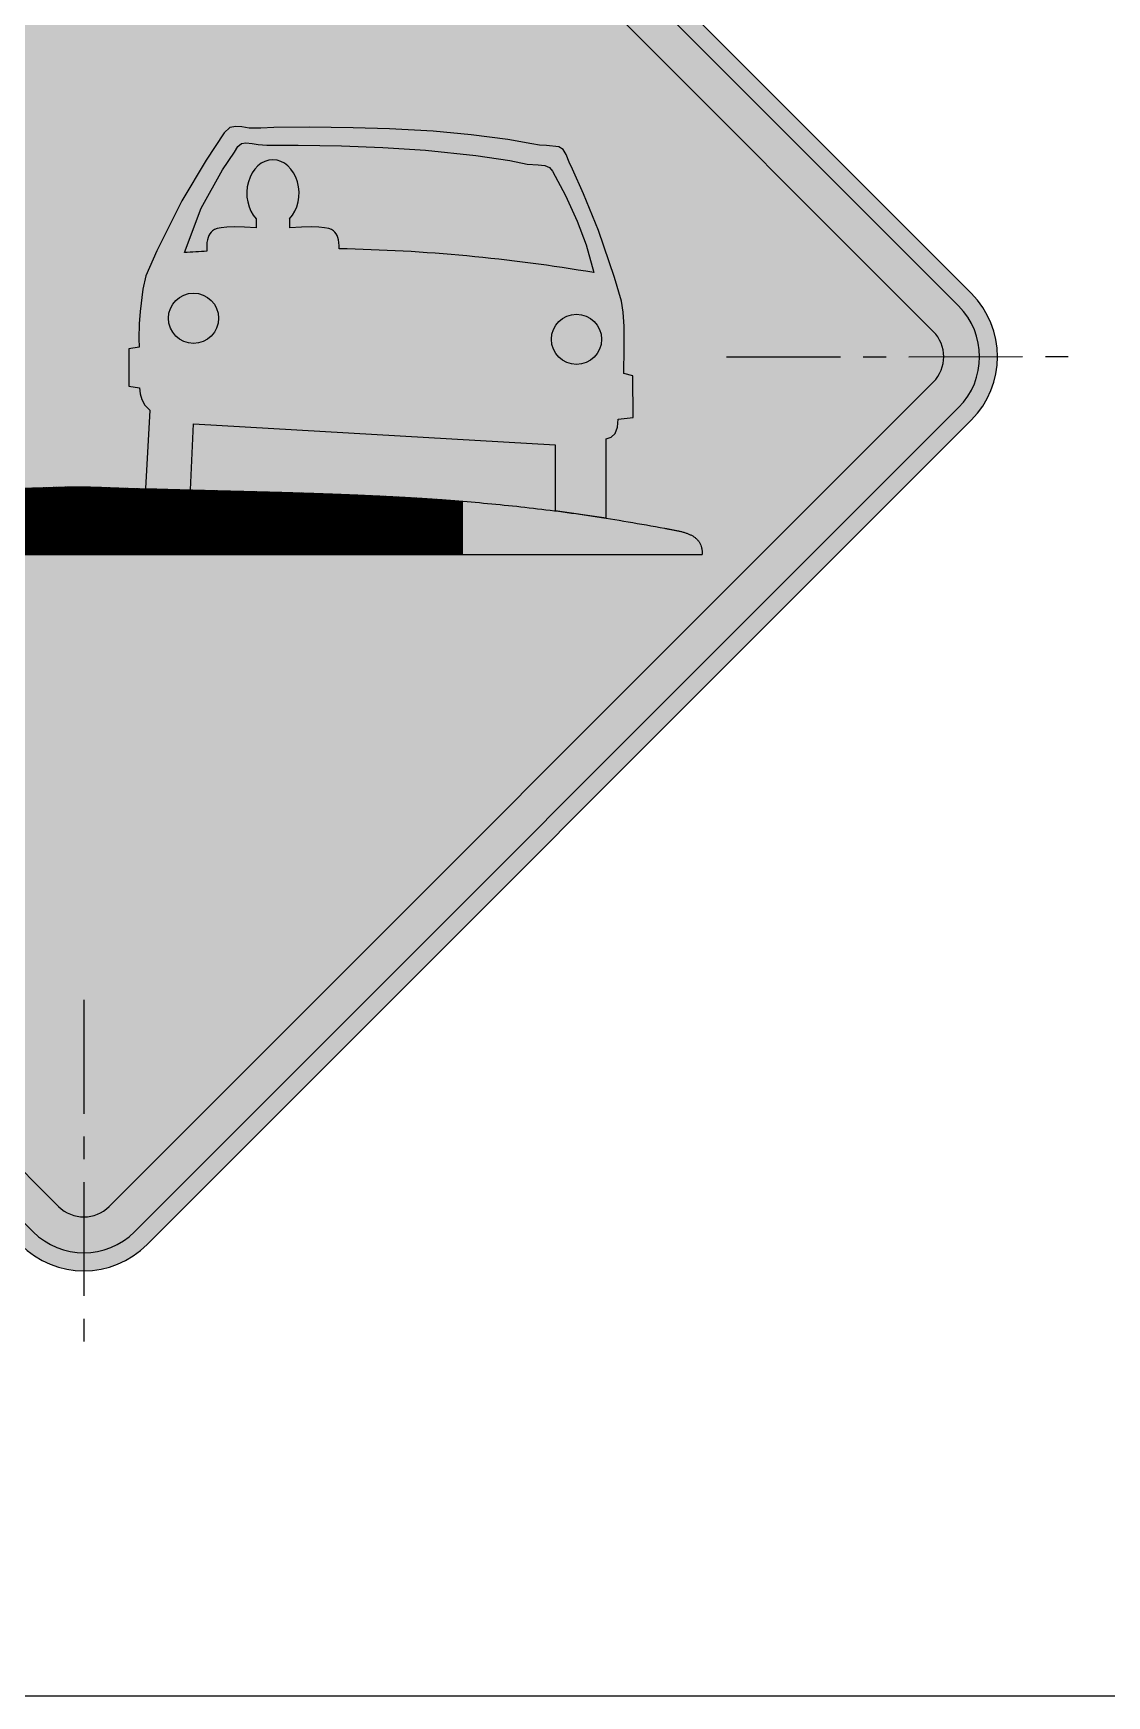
# Model space of a CAD drawing. Extents: x 0 to 1038, y -1303 to 297.
# Drawn here: x 222.3 to 342, y 4.5 to 189.9 of the extents above; entities that cross this region are included whole.
import ezdxf
from ezdxf.enums import TextEntityAlignment as Align

# ---------------------------------------------------------------- set-up
doc = ezdxf.new("R2010")
doc.units = 0
doc.linetypes.add('CENTERX2', pattern=[101.6, 63.5, -12.7, 12.7, -12.7])
doc.layers.get('0').update_dxf_attribs({"linetype": 'CONTINUOUS'})
for name, color, linetype in [('GREEN', 84, 'CONTINUOUS'), ('L25', 1, 'CONTINUOUS'), ('L35', 3, 'CONTINUOUS'), ('TBLK18', 4, 'CONTINUOUS'), ('TBLK25', 1, 'CONTINUOUS'), ('TBLK35', 3, 'CONTINUOUS'), ('TBLK50', 7, 'CONTINUOUS')]:
    doc.layers.add(name, color=color, linetype=linetype)
doc.layers.add('YELLOW', color=7, linetype='CONTINUOUS', true_color=0xfedb00)
doc.styles.add('ISO', font='iso3098b.shx')

# ---------------------------------------------------------------- blocks, each defined once
blk = doc.blocks.new('A3BBLK')
at = {"layer": 'TBLK50'}
blk.add_line((13, 4.5), (415.5, 4.5), dxfattribs=at)
blk = doc.blocks.new('TBLK')
blk.add_blockref('A3BBLK', (0, 0))
at = {"layer": 'TBLK18', "style": 'ISO'}
blk.add_attdef('MR_DIRECTORATE', text='', height=1.5, dxfattribs=at).set_placement((381.5, 67.12), align=Align.CENTER)
for tag, p in [('STREET_NAME', (355.51, 61.1)), ('SUBURB_POSTCODE', (388.49, 61.1)), ('TELEPHONE_NO.', (368.31, 58.84)), ('FAX_NO.', (393.56, 58.84))]:
    blk.add_attdef(tag, p, '', height=1.5, dxfattribs=at)
at = {"layer": 'TBLK25', "style": 'ISO'}
for tag, height, p in [('MR_BRANCH', 2, (381.5, 64.2)), ('ROAD_SECTION', 1.75, (384.5, 29.16)), ('SLK', 1.75, (384.5, 26.11)), ('CHAINAGE', 1.75, (384.5, 19.21)), ('DRG_TYPE_03', 1.75, (360.51, 11.5)), ('DRG_TYPE_02', 1.75, (360.51, 8.36)), ('DRG_TYPE_01', 1.75, (360.3, 5.42))]:
    blk.add_attdef(tag, text='', height=height, dxfattribs=at).set_placement(p, align=Align.CENTER)
for tag, p, height in [('FILE_NUMBER', (371.77, 53.24), 2.5), ('DESIGNED_/_DRAWN', (371.77, 48.49), 2), ('VERIFIED', (371.77, 43.49), 2), ('APPROVED', (371.77, 38.49), 2), ('LOCAL_AUTHORITY', (370.48, 16.73), 1.25)]:
    blk.add_attdef(tag, p, '', height=height, dxfattribs=at)
at = {"layer": 'TBLK35', "style": 'ISO', "width": 0.9}
for tag, p in [('ROAD_PROJECT&NUMBER', (384.5, 32.23)), ('DRAWING_DESCRIPTION', (384.5, 22.29))]:
    blk.add_attdef(tag, text='', height=2.5, dxfattribs=at).set_placement(p, align=Align.CENTER)
at = {"layer": 'TBLK50', "style": 'ISO'}
blk.add_attdef('DRG_NUMBER', (370.5, 6.02), '', height=5, dxfattribs=at)

msp = doc.modelspace()

# ---------------------------------------------------------------- hatches: boundary and pattern name
at = {"layer": 'GREEN'}
h = msp.add_hatch(color=256, dxfattribs=at)
h.paths.add_polyline_path([(254.47, 101.95), (254.44, 101.95)], flags=16)
edge = h.paths.add_edge_path()
edge.add_line((246.76, 103.05), (254.47, 103.05))
edge.add_line((254.47, 103.05), (254.47, 101.95))
edge.add_line((254.13, 98.88), (254.47, 101.95))
edge.add_line((254.13, 98.88), (253.13, 95.97))
edge.add_line((253.13, 95.97), (251.48, 93.36))
edge.add_line((251.48, 93.36), (249.31, 91.17))
edge.add_line((249.31, 91.17), (246.71, 89.52))
edge.add_line((246.71, 89.52), (243.8, 88.52))
edge.add_line((243.8, 88.52), (240.73, 88.18))
edge.add_line((240.73, 88.18), (237.48, 88.59))
edge.add_line((237.48, 88.59), (234.41, 89.75))
edge.add_line((234.41, 89.75), (231.73, 91.61))
edge.add_line((231.73, 91.61), (229.59, 94.08))
edge.add_line((229.59, 94.08), (228.1, 97))
edge.add_line((228.1, 97), (226.17, 103.26))
edge.add_line((226.17, 103.26), (225.01, 109.71))
edge.add_line((225.01, 109.71), (224.62, 116.25))
edge.add_line((224.62, 116.25), (225.01, 122.77))
edge.add_line((225.01, 122.77), (226.17, 129.22))
edge.add_line((226.17, 129.22), (228.1, 135.48))
edge.add_line((228.1, 135.48), (229.59, 138.39))
edge.add_line((229.59, 138.39), (231.73, 140.87))
edge.add_line((231.73, 140.87), (234.41, 142.72))
edge.add_line((234.41, 142.72), (237.48, 143.91))
edge.add_line((237.48, 143.91), (240.73, 144.3))
edge.add_line((240.73, 144.3), (243.8, 143.96))
edge.add_line((243.8, 143.96), (246.71, 142.96))
edge.add_line((246.71, 142.96), (249.31, 141.31))
edge.add_line((249.31, 141.31), (251.48, 139.14))
edge.add_line((251.48, 139.14), (253.13, 136.51))
edge.add_line((253.13, 136.51), (254.13, 133.6))
edge.add_line((254.13, 133.6), (254.47, 130.53))
edge.add_line((254.47, 130.53), (246.76, 130.53))
edge.add_line((246.76, 130.53), (246.32, 132.85))
edge.add_line((246.32, 132.85), (245.01, 134.84))
edge.add_line((245.01, 134.84), (243.05, 136.15))
edge.add_line((243.05, 136.15), (240.73, 136.59))
edge.add_line((240.73, 136.59), (238.41, 136.13))
edge.add_line((238.41, 136.13), (236.48, 134.76))
edge.add_line((236.48, 134.76), (235.24, 132.75))
edge.add_line((235.24, 132.75), (233.41, 126.28))
edge.add_line((233.41, 126.28), (232.48, 119.6))
edge.add_line((232.48, 119.6), (232.48, 112.88))
edge.add_line((232.48, 112.88), (233.41, 106.23))
edge.add_line((233.41, 106.23), (235.24, 99.76))
edge.add_line((235.24, 99.76), (236.48, 97.72))
edge.add_line((236.48, 97.72), (238.41, 96.38))
edge.add_line((238.41, 96.38), (240.73, 95.89))
edge.add_line((240.73, 95.89), (243.05, 96.35))
edge.add_line((243.05, 96.35), (245.01, 97.67))
edge.add_line((245.01, 97.67), (246.32, 99.63))
edge.add_line((246.32, 99.63), (246.76, 101.95))
edge.add_line((246.76, 101.95), (246.76, 103.05))
edge = h.paths.add_edge_path(flags=16)
edge.add_line((254.47, 103.05), (254.44, 103.05))
edge.add_line((240.73, 144.3), (240.7, 144.3))
edge.add_line((228.1, 135.48), (228.07, 135.48))
edge.add_line((228.1, 97), (228.07, 97))
edge.add_line((240.73, 88.18), (240.7, 88.18))
at = {"layer": 'L25', "linetype": 'Continuous'}
h = msp.add_hatch(color=256, dxfattribs=at)
h.paths.add_polyline_path([(240.14, 146.33), (280.48, 143.99), (280.48, 136.66), (286.17, 135.84), (286.17, 144.66), (286.75, 144.84), (287.19, 145.25), (287.46, 145.94), (287.51, 146.84), (289.18, 147.04), (289.15, 151.69), (288.15, 151.93), (288.19, 154.76), (288.17, 157.17), (288.07, 158.77), (287.87, 160.02), (287.11, 162.64), (285.32, 167.87), (283.66, 171.96), (282.43, 174.73), (282.06, 175.49), (281.72, 176.36), (281.39, 176.93), (280.9, 177.21), (279.53, 177.36), (278.73, 177.41), (277.9, 177.56), (275.2, 178.05), (271.11, 178.57), (266.88, 178.95), (261.99, 179.23), (257.96, 179.35), (253.06, 179.4), (249.11, 179.38), (247.64, 179.3), (246.35, 179.31), (245.53, 179.43), (244.87, 179.49), (244.18, 179.38), (243.55, 178.76), (241.56, 175.72), (238.83, 171.18), (236.04, 165.61), (234.81, 162.83), (234.47, 161.33), (234.18, 158.87), (234.09, 157.46), (234.05, 155.86), (234.07, 154.87), (232.94, 154.7), (232.94, 150.52), (234.11, 150.35), (234.17, 149.69), (234.37, 149.04), (234.72, 148.41), (235.28, 147.84), (234.78, 139.11), (239.81, 138.98)])
edge = h.paths.add_edge_path(flags=16)
edge.add_ellipse((240.14, 158.1), major_axis=(0, 2.8), ratio=1, start_angle=0, end_angle=360)
edge = h.paths.add_edge_path(flags=16)
edge.add_ellipse((282.87, 155.75), major_axis=(0, 2.8), ratio=1, start_angle=0, end_angle=360)
edge = h.paths.add_edge_path(flags=16)
edge.add_line((247.14, 169.18), (247.14, 168.2))
edge.add_line((247.14, 168.2), (245.84, 168.26))
edge.add_line((245.84, 168.26), (244.73, 168.28))
edge.add_line((244.73, 168.28), (243.87, 168.26))
edge.add_line((243.87, 168.26), (243.24, 168.2))
edge.add_line((243.24, 168.2), (242.78, 168.11))
edge.add_line((242.78, 168.11), (242.47, 167.99))
edge.add_line((242.47, 167.99), (242.25, 167.86))
edge.add_line((242.25, 167.86), (242.09, 167.7))
edge.add_line((242.09, 167.7), (241.96, 167.53))
edge.add_line((241.96, 167.53), (241.85, 167.33))
edge.add_line((241.85, 167.33), (241.76, 167.11))
edge.add_line((241.76, 167.11), (241.69, 166.85))
edge.add_line((241.69, 166.85), (241.64, 166.54))
edge.add_line((241.64, 166.54), (241.62, 166.19))
edge.add_line((241.62, 166.19), (241.62, 165.77))
edge.add_line((241.62, 165.77), (241.64, 165.58))
edge.add_arc((252.58, -27.89), 193.78, 93.2393, 93.9812)
edge.add_line((239.13, 165.42), (240.99, 170.37))
edge.add_line((240.99, 170.37), (243.37, 174.66))
edge.add_line((243.37, 174.66), (244.71, 176.62))
edge.add_line((244.71, 176.62), (245.1, 177.24))
edge.add_line((245.1, 177.24), (245.51, 177.58))
edge.add_line((245.51, 177.58), (245.97, 177.67))
edge.add_line((245.97, 177.67), (246.7, 177.6))
edge.add_line((246.7, 177.6), (247.35, 177.48))
edge.add_line((247.35, 177.48), (248.31, 177.39))
edge.add_line((248.31, 177.39), (251.82, 177.41))
edge.add_line((251.82, 177.41), (256.64, 177.31))
edge.add_line((256.64, 177.31), (261.25, 177.13))
edge.add_line((261.25, 177.13), (266.01, 176.83))
edge.add_line((266.01, 176.83), (271.64, 176.24))
edge.add_line((271.64, 176.24), (275.43, 175.7))
edge.add_line((275.43, 175.7), (277.35, 175.29))
edge.add_line((277.35, 175.29), (278.58, 175.21))
edge.add_line((278.58, 175.21), (279.34, 175.13))
edge.add_line((279.34, 175.13), (279.84, 174.91))
edge.add_line((279.84, 174.91), (280.18, 174.49))
edge.add_line((280.18, 174.49), (281.65, 171.78))
edge.add_line((281.65, 171.78), (282.96, 168.93))
edge.add_line((282.96, 168.93), (283.94, 166.27))
edge.add_line((283.94, 166.27), (284.8, 163.19))
edge.add_arc((252.58, -27.89), 193.78, 80.4297, 88.8758)
edge.add_line((256.39, 165.85), (256.39, 166.19))
edge.add_line((256.39, 166.19), (256.37, 166.54))
edge.add_line((256.37, 166.54), (256.32, 166.85))
edge.add_line((256.32, 166.85), (256.25, 167.11))
edge.add_line((256.25, 167.11), (256.16, 167.33))
edge.add_line((256.16, 167.33), (256.05, 167.53))
edge.add_line((256.05, 167.53), (255.92, 167.7))
edge.add_line((255.92, 167.7), (255.76, 167.86))
edge.add_line((255.76, 167.86), (255.54, 167.99))
edge.add_line((255.54, 167.99), (255.23, 168.11))
edge.add_line((255.23, 168.11), (254.77, 168.2))
edge.add_line((254.77, 168.2), (254.13, 168.26))
edge.add_line((254.13, 168.26), (253.28, 168.28))
edge.add_line((253.28, 168.28), (252.17, 168.26))
edge.add_line((252.17, 168.26), (250.87, 168.2))
edge.add_line((250.87, 168.2), (250.87, 169.18))
edge.add_ellipse((249, 172.04), major_axis=(0, -3.73), ratio=0.781825, start_angle=39.7918, end_angle=320.2082)
h = msp.add_hatch(dxfattribs=at)
h.set_pattern_fill('ANSI31', color=256, scale=0.01, style=0)
edge = h.paths.add_edge_path()
edge.add_line((270.1, 131.76), (270.1, 137.7))
edge.add_spline(control_points=[(270.1, 137.7), (269.98, 137.71), (268.62, 137.82), (266.02, 138.01), (262.27, 138.22), (258.45, 138.4), (254.53, 138.55), (250.47, 138.68), (246.25, 138.79), (241.84, 138.9), (237.2, 139.03), (232.31, 139.13), (227.48, 139.38), (222.82, 139.17), (218.43, 139.1), (214.1, 138.99), (209.81, 138.89), (205.57, 138.77), (201.35, 138.63), (197.17, 138.45), (193, 138.23), (188.85, 137.96), (185.98, 137.73), (184.5, 137.6), (184.39, 137.59)], knot_values=[28.049313, 28.049313, 28.049313, 28.049313, 28.419059, 32.125135, 35.870424, 39.686316, 43.60333, 47.652289, 51.863434, 56.267395, 60.894092, 65.774096, 70.937515, 75.384254, 79.770454, 84.103083, 88.389275, 92.635559, 96.849064, 101.036826, 105.206503, 109.36521, 113.521369, 113.833511, 113.833511, 113.833511, 113.833511], degree=3, periodic=0)
edge.add_line((184.39, 137.59), (184.39, 131.76))
edge.add_line((184.39, 131.76), (270.1, 131.76))
at = {"layer": 'TBLK25', "linetype": 'CENTERX2'}
h = msp.add_hatch(color=256, dxfattribs=at)
h.paths.add_polyline_path([(322.67, 156.64, -0.198872), (323.84, 153.82), (327.84, 153.82, 0.198872), (325.49, 159.47), (233.57, 251.4, 0.198872), (227.91, 253.74), (227.91, 249.74, -0.198872), (230.74, 248.57)])
h.paths.add_polyline_path([(225.09, 248.57, -0.198952), (227.91, 249.74), (227.91, 253.74, 0.198952), (222.26, 251.4), (130.33, 159.47, 0.198872), (127.99, 153.82), (131.99, 153.82, -0.198872), (133.16, 156.64)])
h.paths.add_polyline_path([(222.26, 56.23, 0.198952), (227.91, 53.89), (227.91, 57.89, -0.198952), (225.09, 59.06), (133.16, 150.99, -0.198952), (131.99, 153.82), (127.99, 153.82, 0.198952), (130.33, 148.16)])
h.paths.add_polyline_path([(230.74, 59.06, -0.198872), (227.91, 57.89), (227.91, 53.89, 0.198872), (233.57, 56.23), (325.49, 148.16, 0.198952), (327.84, 153.82), (323.84, 153.82, -0.198952), (322.67, 150.99)])
at = {"layer": 'YELLOW', "linetype": 'Continuous'}
h = msp.add_hatch(color=256, dxfattribs=at)
edge = h.paths.add_edge_path()
edge.add_line((128.92, 146.74), (220.84, 54.82))
edge.add_arc((227.91, 61.89), 10, 225, 315)
edge.add_line((234.98, 54.82), (326.91, 146.74))
edge.add_arc((319.84, 153.81), 10, 315, 405)
edge.add_line((326.91, 160.89), (234.98, 252.81))
edge.add_arc((227.91, 245.74), 10, 45, 135)
edge.add_line((220.84, 252.81), (128.92, 160.89))
edge.add_arc((135.99, 153.81), 10, 135, 225)
edge = h.paths.add_edge_path(flags=16)
edge.add_arc((227.91, 61.89), 8, 225, 315)
edge.add_line((233.57, 56.23), (325.49, 148.16))
edge.add_arc((319.84, 153.81), 8, 315, 405)
edge.add_line((325.49, 159.47), (233.57, 251.4))
edge.add_arc((227.91, 245.74), 8, 45, 135)
edge.add_line((222.26, 251.4), (130.33, 159.47))
edge.add_arc((135.99, 153.81), 8, 135, 225)
edge.add_line((130.33, 148.16), (222.26, 56.23))
h = msp.add_hatch(color=256, dxfattribs=at)
edge = h.paths.add_edge_path()
edge.add_line((133.16, 150.99), (225.09, 59.06))
edge.add_arc((227.91, 61.89), 4, 225, 315)
edge.add_line((230.74, 59.06), (322.67, 150.99))
edge.add_arc((319.84, 153.81), 4, 315, 405)
edge.add_line((322.67, 156.64), (230.74, 248.57))
edge.add_arc((227.91, 245.74), 4, 45, 135)
edge.add_line((225.09, 248.57), (133.16, 156.64))
edge.add_arc((135.99, 153.81), 4, 135, 225)

# ---------------------------------------------------------------- linework, layer by layer
at = {"layer": 'L25', "linetype": 'Continuous'}
msp.add_lwpolyline([(240.14, 146.33), (280.48, 143.99), (280.48, 136.66), (286.17, 135.84), (286.17, 144.66), (286.75, 144.84), (287.19, 145.25), (287.46, 145.94), (287.51, 146.84), (289.18, 147.04), (289.15, 151.69), (288.15, 151.93), (288.19, 154.76), (288.17, 157.17), (288.07, 158.77), (287.87, 160.02), (287.11, 162.64), (285.32, 167.87), (283.66, 171.96), (282.43, 174.73), (282.06, 175.49), (281.72, 176.36), (281.39, 176.93), (280.9, 177.21), (279.53, 177.36), (278.73, 177.41), (277.9, 177.56), (275.2, 178.05), (271.11, 178.57), (266.88, 178.95), (261.99, 179.23), (257.96, 179.35), (253.06, 179.4), (249.11, 179.38), (247.64, 179.3), (246.35, 179.31), (245.53, 179.43), (244.87, 179.49), (244.18, 179.38), (243.55, 178.76), (241.56, 175.72), (238.83, 171.18), (236.04, 165.61), (234.81, 162.83), (234.47, 161.33), (234.18, 158.87), (234.09, 157.46), (234.05, 155.86), (234.07, 154.87), (232.94, 154.7), (232.94, 150.52), (234.11, 150.35), (234.17, 149.69), (234.37, 149.04), (234.72, 148.41), (235.28, 147.84), (234.78, 139.11), (239.81, 138.98)], close=True, dxfattribs=at)
msp.add_lwpolyline([(247.14, 169.18), (247.14, 168.2), (245.84, 168.26), (244.73, 168.28), (243.87, 168.26), (243.24, 168.2), (242.78, 168.11), (242.47, 167.99), (242.25, 167.86), (242.09, 167.7), (241.96, 167.53), (241.85, 167.33), (241.76, 167.11), (241.69, 166.85), (241.64, 166.54), (241.62, 166.19), (241.62, 165.77), (241.64, 165.58, 0.003237), (239.13, 165.42), (240.99, 170.37), (243.37, 174.66), (244.71, 176.62), (245.1, 177.24), (245.51, 177.58), (245.97, 177.67), (246.7, 177.6), (247.35, 177.48), (248.31, 177.39), (251.82, 177.41), (256.64, 177.31), (261.25, 177.13), (266.01, 176.83), (271.64, 176.24), (275.43, 175.7), (277.35, 175.29), (278.58, 175.21), (279.34, 175.13), (279.84, 174.91), (280.18, 174.49), (281.65, 171.78), (282.96, 168.93), (283.94, 166.27), (284.8, 163.19, 0.03687), (256.39, 165.85), (256.39, 166.19), (256.37, 166.54), (256.32, 166.85), (256.25, 167.11), (256.16, 167.33), (256.05, 167.53), (255.92, 167.7), (255.76, 167.86), (255.54, 167.99), (255.23, 168.11), (254.77, 168.2), (254.13, 168.26), (253.28, 168.28), (252.17, 168.26), (250.87, 168.2), (250.87, 169.18)], format="xyb", dxfattribs=at)
msp.add_ellipse((249, 172.04), major_axis=(0, -3.73), ratio=0.781825, start_param=0.694498, end_param=5.588687, dxfattribs=at)
at = {"layer": 'L25'}
for centre in [(240.14, 158.1), (282.87, 155.75)]:
    msp.add_ellipse(centre, major_axis=(0, 2.8), ratio=1, dxfattribs=at)
at = {"layer": 'L35'}
for p, q in [((326.91, 160.89), (234.98, 252.81)), ((234.98, 54.82), (326.91, 146.74)), ((270.1, 137.7), (270.1, 131.76))]:
    msp.add_line(p, q, dxfattribs=at)
at = {"layer": 'L35', "linetype": 'Continuous'}
msp.add_line((157.98, 131.76), (296.88, 131.76), dxfattribs=at)
at = {"layer": 'L35'}
for centre, start, end in [((319.84, 153.81), 315, 45), ((227.91, 61.89), 225, 315)]:
    msp.add_arc(centre, 10, start, end, dxfattribs=at)
msp.add_open_spline([(157.98, 131.76), (157.98, 131.81), (157.97, 131.92), (157.96, 132.07), (157.97, 132.23), (157.99, 132.39), (158.02, 132.55), (158.07, 132.71), (158.13, 132.86), (158.21, 133.01), (158.32, 133.15), (158.43, 133.28), (158.58, 133.41), (158.74, 133.53), (158.92, 133.64), (159.13, 133.73), (159.37, 133.81), (160.94, 134.19), (163.85, 134.75), (168.05, 135.53), (172.24, 136.19), (176.4, 136.75), (180.55, 137.23), (184.7, 137.63), (188.85, 137.96), (193, 138.23), (197.17, 138.45), (201.35, 138.63), (205.57, 138.77), (209.81, 138.89), (214.1, 138.99), (218.43, 139.1), (222.82, 139.17), (227.48, 139.38), (232.31, 139.13), (237.2, 139.03), (241.84, 138.9), (246.25, 138.79), (250.47, 138.68), (254.53, 138.55), (258.45, 138.4), (262.27, 138.22), (266.02, 138.01), (269.73, 137.74), (273.42, 137.42), (277.14, 137.04), (280.9, 136.58), (284.73, 136.04), (288.68, 135.41), (291.48, 134.91), (293.09, 134.61), (293.47, 134.54), (293.85, 134.47), (294.23, 134.39), (294.58, 134.31), (294.93, 134.21), (295.26, 134.1), (295.56, 133.97), (295.84, 133.83), (296.1, 133.65), (296.33, 133.45), (296.52, 133.22), (296.68, 132.95), (296.79, 132.65), (296.87, 132.31), (296.89, 131.99), (296.88, 131.82), (296.88, 131.76)], degree=3, knots=[0, 0, 0, 0, 0.155054, 0.311959, 0.470383, 0.63007, 0.791223, 0.953823, 1.118752, 1.286989, 1.460362, 1.640149, 1.828755, 2.02838, 2.241704, 2.471, 2.718977, 2.988064, 7.317038, 11.592319, 15.824591, 20.023841, 24.199816, 28.361456, 32.517614, 36.676321, 40.845999, 45.03376, 49.247265, 53.493549, 57.779741, 62.11237, 66.49857, 70.94531, 76.108728, 80.988732, 85.61543, 90.01939, 94.230535, 98.279495, 102.196508, 106.0124, 109.75769, 113.463765, 117.161769, 120.883592, 124.660821, 128.525903, 132.510855, 136.648483, 137.043502, 137.435785, 137.822627, 138.201943, 138.571198, 138.928968, 139.273644, 139.605067, 139.923149, 140.230436, 140.530269, 140.828641, 141.133008, 141.453061, 141.79866, 142.180041, 142.370407, 142.370407, 142.370407, 142.370407], dxfattribs=at)
at = {"layer": 'TBLK18', "linetype": 'CENTERX2', "ltscale": 0.2}
for p, q in [((299.62, 153.81), (340.05, 153.82)), ((227.91, 82.1), (227.92, 41.68))]:
    msp.add_line(p, q, dxfattribs=at)
at = {"layer": 'TBLK25', "color": 1}
for p, q in [((325.49, 159.47), (233.57, 251.4)), ((322.67, 156.64), (230.74, 248.57)), ((133.16, 150.99), (225.09, 59.06)), ((230.74, 59.06), (322.67, 150.99)), ((130.33, 148.16), (222.26, 56.23)), ((233.57, 56.23), (325.49, 148.16))]:
    msp.add_line(p, q, dxfattribs=at)
for centre, radius, start, end in [((319.84, 153.81), 8, 315, 45), ((319.84, 153.81), 4, 315, 45), ((227.91, 61.89), 4, 225, 315), ((227.91, 61.89), 8, 225, 315)]:
    msp.add_arc(centre, radius, start, end, dxfattribs=at)

# ---------------------------------------------------------------- block references
msp.add_blockref('TBLK', (0, 0))

doc.saveas('drawing.dxf')
